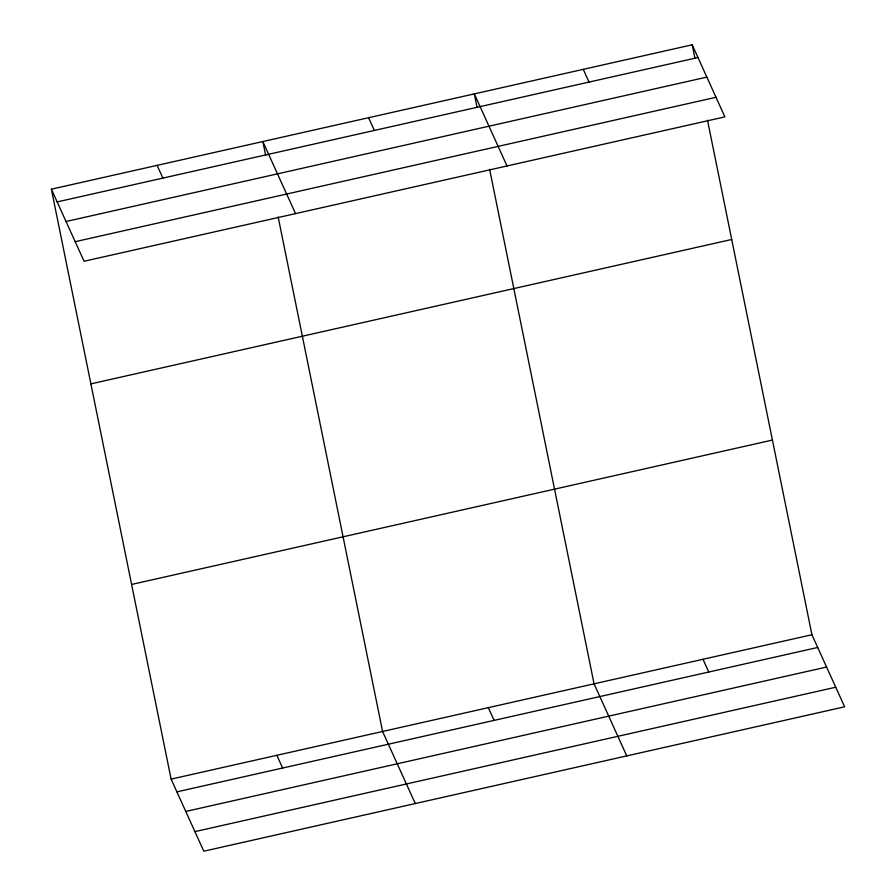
<?xml version="1.0" encoding="UTF-8"?>
<svg xmlns="http://www.w3.org/2000/svg" width="896" height="896" viewBox="0 0 896 896"><rect width="100%" height="100%" fill="white"/><g stroke="black" fill="none" stroke-linecap="round" stroke-linejoin="round"><path stroke-width="1.34" d="M51.374 189.19L692.194 44.8L724.886 116.872L84.067 261.262L51.374 189.19L171.114 779.128L203.806 851.2L844.626 706.81L811.933 634.738L707.504 120.198M57.154 201.925L697.973 57.534M66.035 221.502L706.854 77.112M75.186 241.685L716.005 97.294M90.888 383.869L731.707 239.478M131.6 584.45L772.419 440.059M171.114 779.128L811.933 634.738M176.893 791.862L817.712 647.472M185.774 811.44L826.594 667.05M194.925 831.622L835.744 687.221M583.251 69.35L589.03 82.074M507.013 165.962L474.32 93.89L477.098 107.598M702.99 659.288L708.77 672.011M368.581 117.712L374.36 130.446M626.752 755.899L594.059 683.827L489.619 169.299M295.534 213.618L262.842 141.546L265.63 155.254M488.32 707.65L494.099 720.384M157.114 165.368L162.882 178.102M415.274 803.555L382.581 731.483L278.152 216.944M276.853 755.306L282.621 768.029M692.194 44.8L694.971 58.509"/></g></svg>
